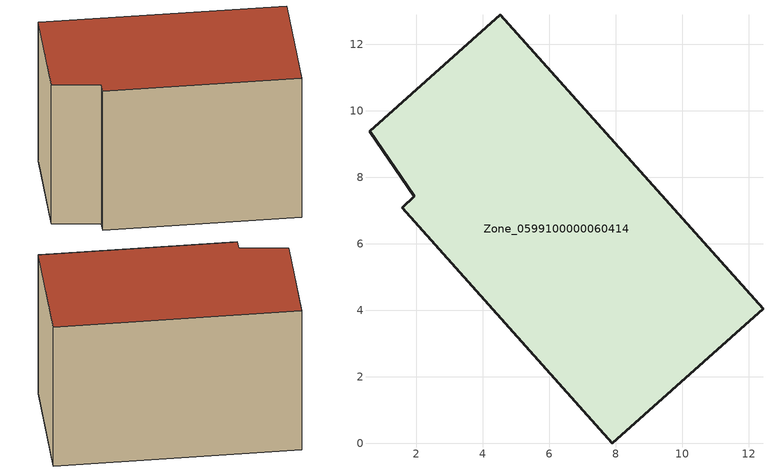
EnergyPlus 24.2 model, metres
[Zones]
Zone_0599100000060414
 floor ground (C_G): 0.6,9.38 4.53,12.89 12.42,4.04 7.89,0 1.57,7.08 1.95,7.43 z0
 wall outside (C_F): 12.42,4.04 4.53,12.89 0.6,9.38 1.95,7.43 1.57,7.08 7.89,0 12.42,4.04 z0:7.99
 roof outside (C_R): 4.53,12.89 0.6,9.38 1.95,7.43 1.57,7.08 7.89,0 12.42,4.04 z7.99
[BUILDING]
Pand.0599100000060414: North Axis=0; Terrain=City; Loads Convergence Tolerance Value=0.04; Temperature Convergence Tolerance Value=0.4; Solar Distribution=FullExterior; Maximum Number of Warmup Days=25; Minimum Number of Warmup Days=1
[Site:Location]
Rotterdam.The.Hague.AP_ZH_NLD Design_Conditions: Latitude=51.96; Longitude=4.45; Time Zone=1; Elevation=-4.5
[SITE:GROUNDTEMPERATURE:BUILDINGSURFACE]
18, 18, 18, 18, 18, 18, 18, 18, 18, 18, 18, 18
[MATERIAL] Thermal Absorptance=0.9; Solar Absorptance=0.7; Visible Absorptance=0.7
Name | Roughness | Thickness | Conductivity | Density | Specific Heat
G.TI.1965-1974 | MediumSmooth | 0.15 | 0.882353 | 540 | 1210
F.TI.1965-1974 | Rough | 0.3 | 0.697674 | 1920 | 840
R.TI.1965-1974 | MediumRough | 0.2 | 0.232558 | 1500 | 1000
[CONSTRUCTION]
C_G: G.TI.1965-1974
C_F: F.TI.1965-1974
C_R: R.TI.1965-1974
[ZONE]
Zone_0599100000060414: Type=1; Multiplier=1; Ceiling Height=Autocalculate; Volume=Autocalculate; Floor Area=autocalculate; Part of Total Floor Area=Yes
[ZONEINFILTRATION:DESIGNFLOWRATE]
Infil_Zone_0599100000060414: Zone or ZoneList or Space or SpaceList=Zone_0599100000060414; Schedule=AlwaysOn; Design Flow Rate Calculation Method=Flow/Area; Flow Rate per Floor Area=0.003; Constant Term Coefficient=1; Temperature Term Coefficient=0; Velocity Term Coefficient=0; Velocity Squared Term Coefficient=0
[HVACTEMPLATE:ZONE:IDEALLOADSAIRSYSTEM]
Zone_0599100000060414: Maximum Heating Supply Air Temperature=50; Minimum Cooling Supply Air Temperature=13; Maximum Heating Supply Air Humidity Ratio=0.0156; Minimum Cooling Supply Air Humidity Ratio=0.0077; Heating Limit=NoLimit; Cooling Limit=NoLimit; Dehumidification Control Type=ConstantSensibleHeatRatio; Cooling Sensible Heat Ratio=0.7; Dehumidification Setpoint=60; Humidification Control Type=None; Humidification Setpoint=30; Outdoor Air Method=None; Outdoor Air Flow Rate per Person=0.00944; Outdoor Air Flow Rate per Zone Floor Area=0; Outdoor Air Flow Rate per Zone=0; Demand Controlled Ventilation Type=None; Outdoor Air Economizer Type=NoEconomizer; Heat Recovery Type=None; Sensible Heat Recovery Effectiveness=0.7; Latent Heat Recovery Effectiveness=0.65
[ZONECONTROL:THERMOSTAT]
ThermostatControl_Zone_0599100000060414: Zone or ZoneList=Zone_0599100000060414; Control Type Schedule=DualSetpointControlType; Control 1=Thermostat_Zone_0599100000060414; Temperature Difference Between Cutout And Setpoint=0
[THERMOSTATSETPOINT:DUALSETPOINT]
Thermostat_Zone_0599100000060414: Heating Setpoint Temperature Schedule=HeatingSetpoint_Zone_0599100000060414; Cooling Setpoint Temperature Schedule=CoolingSetpoint_Zone_0599100000060414
[SCHEDULE:COMPACT]
HeatingSetpoint_Zone_0599100000060414: Through: 12/31, For: AllDays, Until: 24:00, 21
CoolingSetpoint_Zone_0599100000060414: Through: 12/31, For: AllDays, Until: 24:00, 24
DualSetpointControlType: Through: 12/31, For: AllDays, Until: 24:00, 4
AlwaysOn: Through: 12/31, For: AllDays, Until: 24:00, 1
